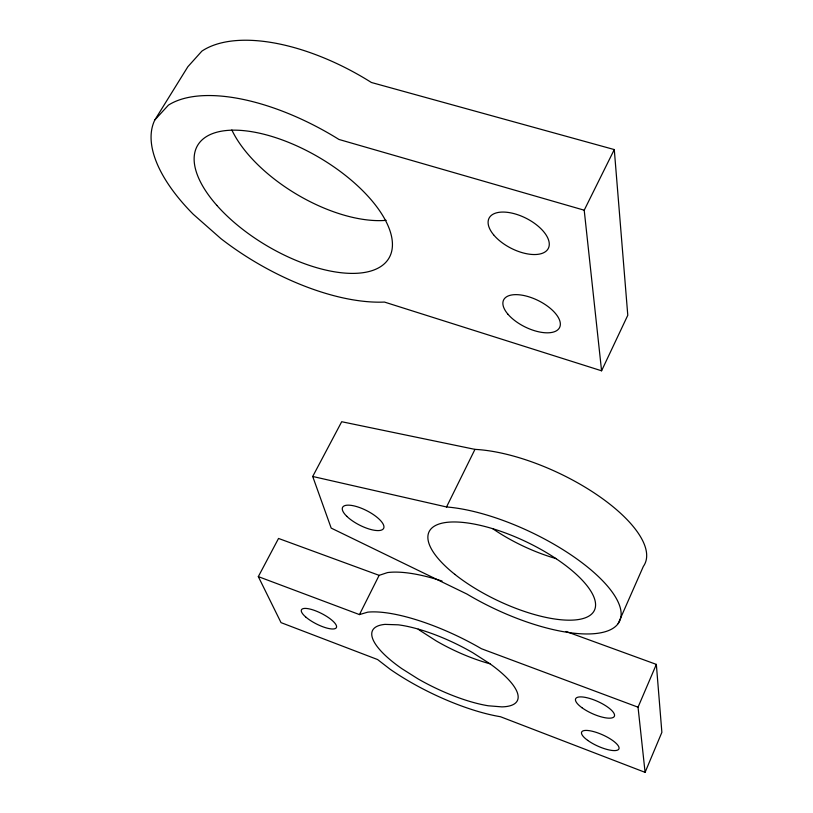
<?xml version="1.0" encoding="UTF-8"?>
<svg xmlns="http://www.w3.org/2000/svg" width="813" height="813" viewBox="0 0 813 813"><rect width="100%" height="100%" fill="white"/><g stroke="black" fill="none" stroke-linecap="round" stroke-linejoin="round"><path stroke-width="1.22" d="M442.059 581.061A102.55 33.211 25.7 0 0 387.496 572.586L379.132 575.35L278.534 538.45L258.321 576.62L281.024 622.626L377.588 659.546L390.159 669.272A103.485 31.382 25.8 0 0 500.452 716.72L645.085 772.35L661.873 732.35L656.345 664.394L566.051 631.477M645.085 772.35L638.042 707.188L656.345 664.394M618.154 623.612L643.368 566.376A117.153 45.304 25.2 0 0 599.018 496.194A117.153 45.304 25.2 0 0 474.965 449.376L341.694 421.723L312.71 476.469L331.186 528.094L466.936 594.059A118.728 42.398 25.4 0 0 602.514 632.423A118.728 42.398 25.4 0 0 587.128 566.722A118.728 42.398 25.4 0 0 446.53 506.966L312.71 476.469M601.579 370.799L627.788 315.271L614.282 149.572L371.409 82.489A157.905 77.652 30.8 0 0 201.878 51.128L187.864 66.727L154.856 119.918A160.12 74.085 30.5 0 0 193.24 214.256L220.892 238.616A160.12 74.085 30.5 0 0 384.468 302.07L601.579 370.799L584.212 210.201L614.282 149.572M446.53 506.966L474.965 449.376M258.321 576.62L359.458 614.587L379.132 575.35M154.856 119.918L168.423 105.131A160.12 74.085 30.5 0 1 338.97 139.46L584.212 210.201M359.458 614.587L367.71 612.159A103.485 31.382 25.8 0 1 481.428 648.723L638.042 707.188M489.995 663.794L472.871 652.778A80.446 24.38 25.8 0 0 398.238 624.821L385.027 624.384A80.446 24.38 25.8 0 0 401.805 668.632L417.933 678.825A80.446 24.38 25.8 0 0 488.288 705.786L501.834 706.873A80.446 24.38 25.8 0 0 489.995 663.794A79.725 25.813 25.7 0 1 436.175 640.888L420.24 630.664A79.725 25.813 25.7 0 1 418.177 629.181M556.336 558.673A90.324 34.908 25.2 0 1 492.851 528.785M386.155 220.343A109.491 53.77 30.8 0 1 231.847 129.989M587.687 740.369A20.427 6.118 24.3 0 0 618.663 749.312A20.427 6.118 24.3 0 0 594.496 731.842A20.427 6.118 24.3 0 0 587.687 740.369M581.915 707.686A21.26 6.656 24.3 0 0 614.13 716.68A21.26 6.656 24.3 0 0 588.917 698.235A21.26 6.656 24.3 0 0 581.915 707.686M305.627 616.904A19.593 5.823 27 0 0 335.627 628.378A19.593 5.823 27 0 0 315.495 610.797A19.593 5.823 27 0 0 305.627 616.904M346.785 516.306A23.059 8.059 27.1 0 0 382.496 529.588A23.059 8.059 27.1 0 0 360.037 507.719A23.059 8.059 27.1 0 0 346.785 516.306M454.792 574.324A91.534 32.672 25.4 0 0 593.551 611.823A91.534 32.672 25.4 0 0 486.865 527.007A91.534 32.672 25.4 0 0 454.792 574.324M493.603 234.794A33.252 16.768 27 0 0 546.387 250.912A33.252 16.768 27 0 0 516.062 214.205A33.252 16.768 27 0 0 493.603 234.794M507.952 314.235A31.189 14.736 26.2 0 0 557.555 330.017A31.189 14.736 26.2 0 0 529.304 296.948A31.189 14.736 26.2 0 0 507.952 314.235M216.817 205.354A111.025 51.29 30.5 0 0 386.205 261.898A111.025 51.29 30.5 0 0 276.908 138.058A111.025 51.29 30.5 0 0 216.817 205.354"/></g></svg>
